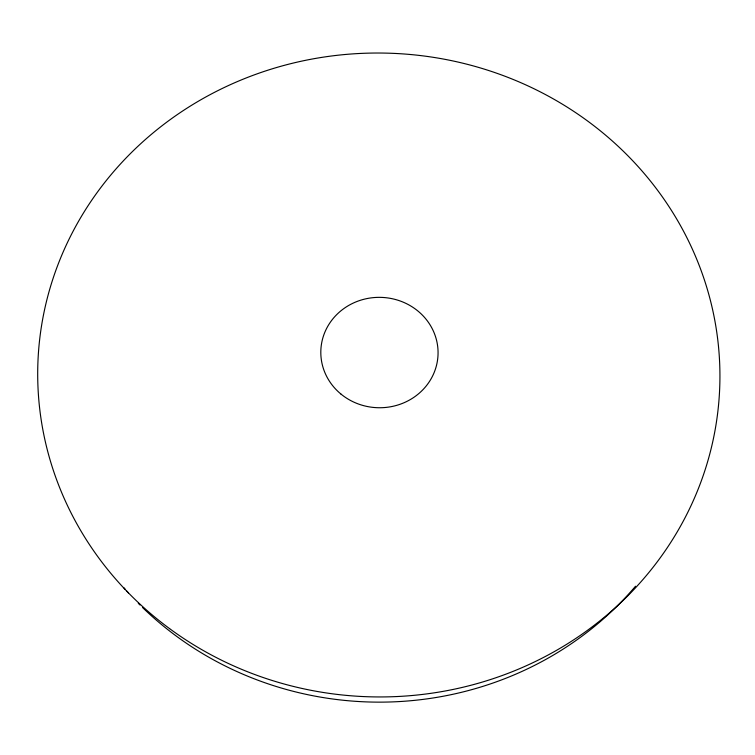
<?xml version="1.0" encoding="UTF-8"?>
<svg xmlns="http://www.w3.org/2000/svg" width="755" height="755" viewBox="0 0 755 755"><rect width="100%" height="100%" fill="white"/><g stroke="black" fill="none" stroke-linecap="round" stroke-linejoin="round"><path stroke-width="1.13" d="M635.54 586.229A330.001 312.504 1.6 0 1 142.535 607.501M139.986 605A330.001 312.504 1.6 0 1 138.297 603.311M128.444 592.939A330.001 312.504 1.6 0 1 126.849 591.165M125.264 589.381A330.001 312.504 1.6 0 1 123.697 587.579M340.816 393.95A58.626 55.19 1.6 0 0 436.947 363.457A58.626 55.19 1.6 0 0 360.55 300.235A58.626 55.19 1.6 0 0 340.816 393.95M169.592 628.632A341.128 321.941 1.6 0 0 716.75 419.884A341.128 321.941 1.6 0 0 250.103 76.434A341.128 321.941 1.6 0 0 169.592 628.632"/></g></svg>
